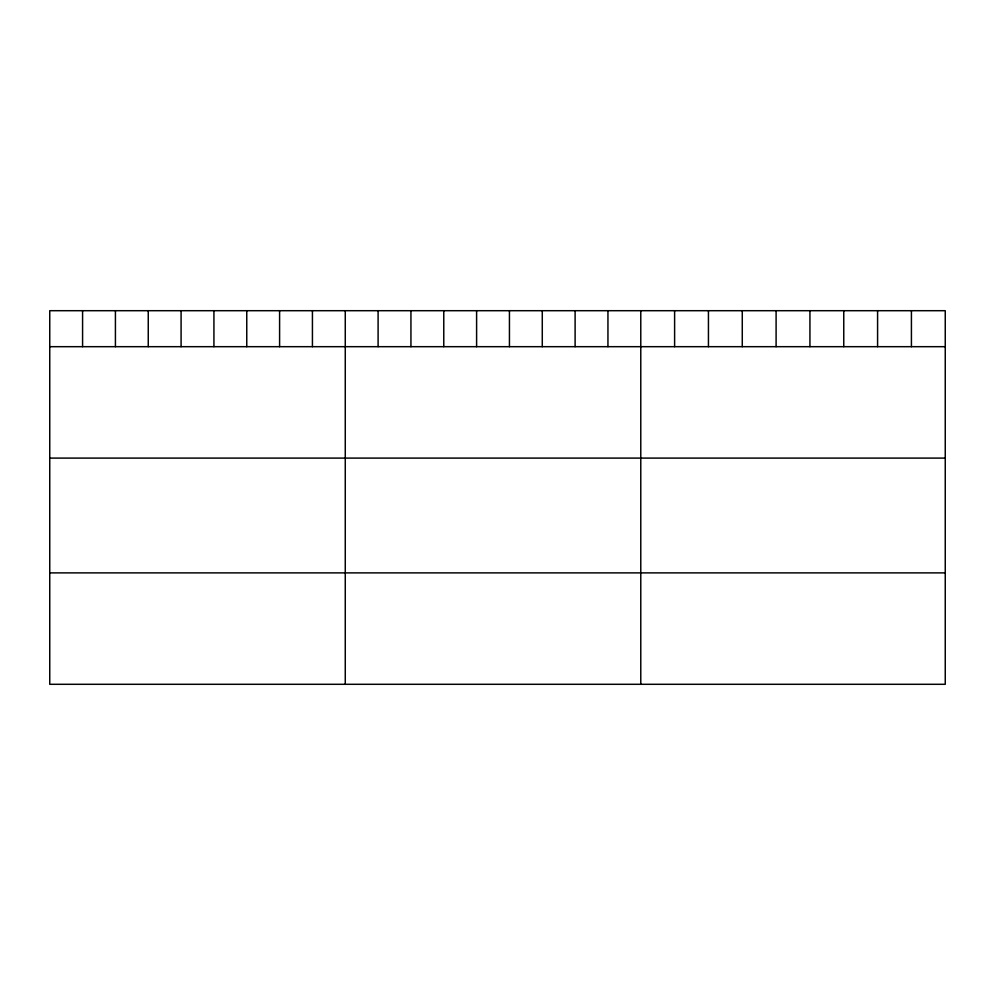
<?xml version="1.0" encoding="UTF-8"?>
<svg xmlns="http://www.w3.org/2000/svg" width="995" height="995" viewBox="0 0 995 995"><rect width="100%" height="100%" fill="white"/><g stroke="black" fill="none" stroke-linecap="round" stroke-linejoin="round"><path stroke-width="1.49" d="M945.25 346.683L945.25 684.299L49.75 684.299L49.75 310.701L945.25 310.701L945.25 346.683L49.75 346.683M49.75 458.098L945.25 458.098M49.75 572.884L945.25 572.884M911.42 310.701L911.42 346.683M877.59 310.701L877.59 346.683M843.76 310.701L843.76 346.683M809.93 310.701L809.93 346.683M776.1 310.701L776.1 346.683M742.27 310.701L742.27 346.683M708.44 310.701L708.44 346.683M674.61 310.701L674.61 346.683M640.78 310.701L640.78 684.299M607.945 310.701L607.945 346.683M575.11 310.701L575.11 346.683M542.275 310.701L542.275 346.683M509.44 310.701L509.44 346.683M476.605 310.701L476.605 346.683M443.77 310.701L443.77 346.683M410.935 310.701L410.935 346.683M378.1 310.701L378.1 346.683M345.265 310.701L345.265 684.299M312.43 310.701L312.43 346.683M279.595 310.701L279.595 346.683M246.76 310.701L246.76 346.683M213.925 310.701L213.925 346.683M181.09 310.701L181.09 346.683M148.255 310.701L148.255 346.683M115.42 310.701L115.42 346.683M82.585 310.701L82.585 346.683"/></g></svg>
